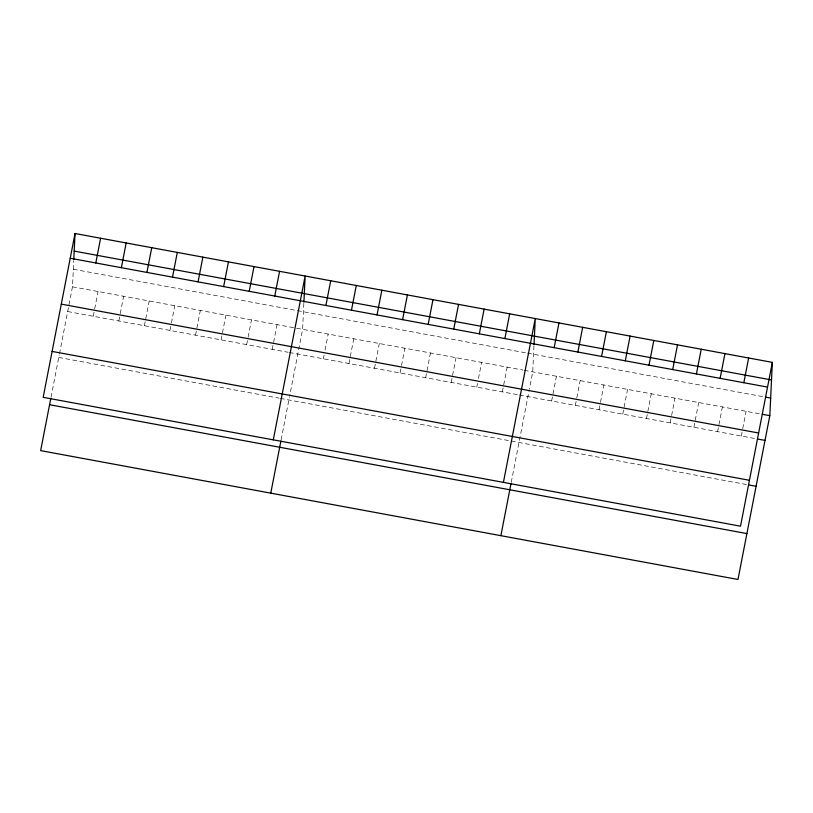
<?xml version="1.0" encoding="UTF-8"?>
<svg xmlns="http://www.w3.org/2000/svg" width="813" height="813" viewBox="0 0 813 813"><rect width="100%" height="100%" fill="white"/><g stroke="black" fill="none" stroke-linecap="round" stroke-linejoin="round"><path stroke-width="0.61" stroke-dasharray="4.07 3.05" d="M59.491 353.716L72.489 286.806L73.729 260.76M303.849 303.29L302.609 329.336L289.601 396.236M533.968 345.82L532.728 371.866L529.365 389.173M51.026 397.252L59.247 354.956M93.251 316.257L94.46 310.078M94.694 308.838L98.058 291.532M118.82 320.983L120.029 314.804M120.263 313.564L123.627 296.257M144.389 325.708L149.196 300.983M169.958 330.434L171.157 324.255M171.401 323.015L174.765 305.708M195.527 335.159L200.333 310.434M221.095 339.885L225.902 315.159M246.664 344.61L247.863 338.432M248.107 337.192L251.471 319.885M272.233 349.336L277.04 324.611M281.135 439.782L289.367 397.476M323.371 358.787L324.092 355.078M325.058 350.129L328.178 334.062M348.94 363.513L353.746 338.787M374.508 368.238L379.315 343.513M400.077 372.964L401.276 366.785M401.52 365.545L404.884 348.238M425.646 377.689L430.453 352.964M451.215 382.415L456.022 357.69M476.784 387.14L477.505 383.431M478.461 378.482L481.591 362.415M502.353 391.866L507.16 367.141M511.255 482.312L529.121 390.403M551.631 400.972L556.438 376.246M575.34 405.352L576.539 399.173M576.783 397.933L580.147 380.626M599.049 409.732L600.248 403.553M600.492 402.313L603.856 385.006M622.758 414.112L627.565 389.386M646.467 418.492L651.274 393.766M670.176 422.882L671.375 416.693M671.619 415.463L674.983 398.157M693.885 427.262L698.692 402.537M717.594 431.642L722.401 406.917M741.304 436.022L742.503 429.843M742.736 428.603L746.11 411.297M73.333 269.225L296.135 310.393M297.355 310.627L526.255 352.923M527.474 353.147L764.413 396.937M72.489 286.806L522.983 370.067M524.202 370.291L759.83 413.837M67.682 311.531L288.066 352.263M289.276 352.486L518.176 394.793M519.395 395.016L756.273 438.786M58.76 357.435L279.144 398.157M280.353 398.38L747.35 484.69"/><path stroke-width="1.22" d="M73.79 259.56L75.03 233.514L772.35 362.374L769.82 415.677L737.97 579.486L40.65 450.626L50.782 398.502M303.91 302.08L305.139 276.034L273.3 439.853M534.019 344.61L535.259 318.564L503.42 482.373M75.03 233.514L43.18 397.323L740.511 526.194L772.35 362.374M95.792 262.965L100.599 238.239M121.361 267.68L126.167 242.965M146.929 272.406L151.736 247.68M172.498 277.131L177.305 252.406M198.067 281.857L202.874 257.132M223.636 286.583L228.443 261.857M249.205 291.308L254.012 266.583M274.774 296.034L279.57 271.308M270.77 493.145L280.902 441.032M325.901 305.485L330.708 280.759M351.47 310.21L356.277 285.485M377.039 314.936L381.846 290.211M402.608 319.661L407.415 294.936M428.177 324.387L432.983 299.662M453.745 329.113L458.552 304.387M479.314 333.838L484.121 309.113M504.883 338.564L509.69 313.838M500.879 535.676L511.011 483.552M554.161 347.669L558.968 322.944M577.87 352.049L582.677 327.324M601.579 356.429L606.386 331.704M625.288 360.82L630.095 336.094M648.998 365.2L653.804 340.474M672.707 369.58L677.514 344.854M696.416 373.96L701.223 349.234M720.125 378.34L724.932 353.614M743.834 382.72L748.641 357.994M74.186 251.095L771.517 379.966M70.223 258.239L767.543 387.1M765.663 397.171L770.653 398.085M762.33 414.295L769.82 415.677M61.3 304.133L758.62 433.004M757.523 439.02L765.013 440.402M52.103 351.419L749.434 480.29M748.6 484.914L756.09 486.306M49.573 404.722L746.893 533.592"/></g></svg>
